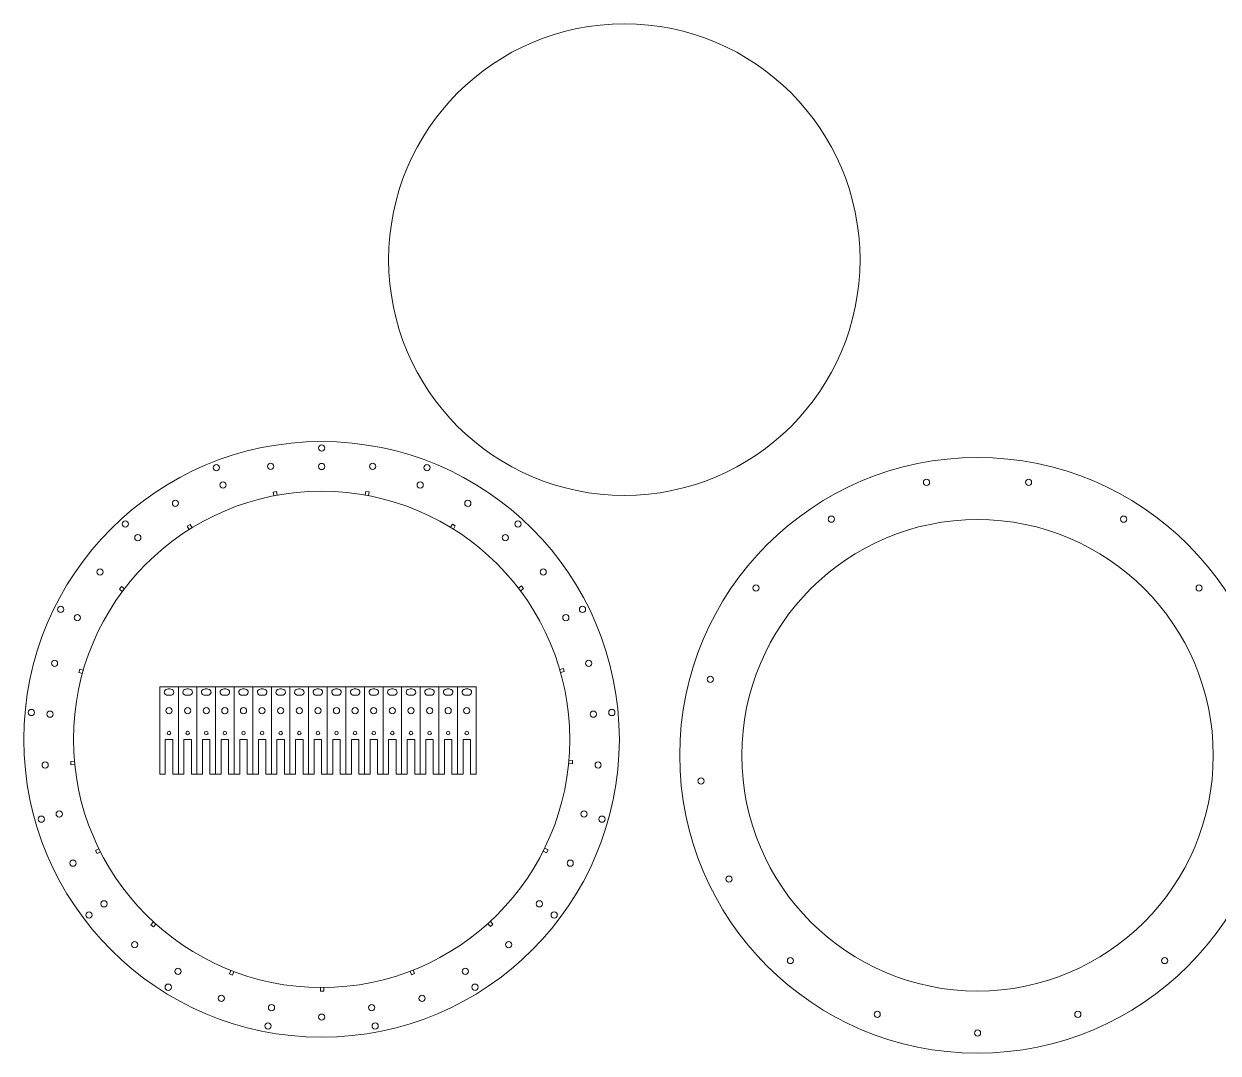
# Model space of a CAD drawing. Header units: inches. Extents: x -0.6 to 74.7, y 0.5 to 42.
# Drawn here: x -0.57 to 47.56, y 0.51 to 41.99 of the extents above; entities that cross this region are included whole.
import ezdxf

# ---------------------------------------------------------------- set-up
doc = ezdxf.new("R2010")
doc.units = ezdxf.units.IN
doc.header["$MEASUREMENT"] = 0
doc.layers.add('cut', color=6, linetype='Continuous', lineweight=0)

msp = doc.modelspace()

# ---------------------------------------------------------------- linework, layer by layer
at = {"layer": 'cut'}
for p, q in [((9.615, 23.143), (9.482, 23.118)), ((9.482, 23.118), (9.509, 22.971)), ((9.615, 23.143), (9.642, 22.995)), ((13.213, 23.149), (13.185, 23.002)), ((13.346, 23.124), (13.213, 23.149)), ((13.346, 23.124), (13.318, 22.977)), ((6.129, 21.813), (6.014, 21.742)), ((6.014, 21.742), (6.093, 21.614)), ((6.129, 21.813), (6.208, 21.685)), ((16.703, 21.83), (16.624, 21.703)), ((16.818, 21.759), (16.703, 21.83)), ((16.818, 21.759), (16.739, 21.631)), ((3.359, 19.313), (3.278, 19.205)), ((3.359, 19.313), (3.479, 19.222)), ((19.481, 19.34), (19.361, 19.249)), ((19.563, 19.232), (19.481, 19.34)), ((3.278, 19.205), (3.397, 19.115)), ((19.563, 19.232), (19.443, 19.141)), ((1.679, 15.981), (1.642, 15.852)), ((1.679, 15.981), (1.824, 15.94)), ((21.172, 16.013), (21.028, 15.972)), ((21.209, 15.884), (21.064, 15.843)), ((21.209, 15.884), (21.172, 16.013)), ((1.642, 15.852), (1.787, 15.81)), ((5.655, 15.27), (4.905, 15.27)), ((4.905, 15.27), (4.905, 11.754)), ((6.405, 15.27), (5.655, 15.27)), ((5.655, 11.754), (5.655, 15.27)), ((7.155, 15.27), (6.405, 15.27)), ((6.405, 11.754), (6.405, 15.27)), ((7.905, 15.27), (7.155, 15.27)), ((7.155, 11.754), (7.155, 15.27)), ((8.655, 15.27), (7.905, 15.27)), ((7.905, 11.754), (7.905, 15.27)), ((9.405, 15.27), (8.655, 15.27)), ((8.655, 11.754), (8.655, 15.27)), ((10.155, 15.27), (9.405, 15.27)), ((9.405, 11.754), (9.405, 15.27)), ((10.905, 15.27), (10.155, 15.27)), ((10.155, 11.754), (10.155, 15.27)), ((11.655, 15.27), (10.905, 15.27)), ((10.905, 11.754), (10.905, 15.27)), ((12.405, 15.27), (11.655, 15.27)), ((11.655, 11.754), (11.655, 15.27)), ((13.155, 15.27), (12.405, 15.27)), ((12.405, 11.754), (12.405, 15.27)), ((13.905, 15.27), (13.155, 15.27)), ((13.155, 11.754), (13.155, 15.27)), ((14.655, 15.27), (13.905, 15.27)), ((13.905, 11.754), (13.905, 15.27)), ((15.405, 15.27), (14.655, 15.27)), ((14.655, 11.754), (14.655, 15.27)), ((16.155, 15.27), (15.405, 15.27)), ((15.405, 11.754), (15.405, 15.27)), ((16.905, 15.27), (16.155, 15.27)), ((16.155, 11.754), (16.155, 15.27)), ((17.655, 15.27), (16.905, 15.27)), ((16.905, 11.754), (16.905, 15.27)), ((17.655, 11.754), (17.655, 15.27)), ((5.13, 11.754), (5.13, 13.154)), ((5.43, 13.154), (5.13, 13.154)), ((5.43, 11.754), (5.43, 13.154)), ((5.88, 11.754), (5.88, 13.154)), ((6.18, 13.154), (5.88, 13.154)), ((6.18, 11.754), (6.18, 13.154)), ((6.63, 11.754), (6.63, 13.154)), ((6.93, 13.154), (6.63, 13.154)), ((6.93, 11.754), (6.93, 13.154)), ((7.38, 11.754), (7.38, 13.154)), ((7.68, 13.154), (7.38, 13.154)), ((7.68, 11.754), (7.68, 13.154)), ((8.13, 11.754), (8.13, 13.154)), ((8.43, 13.154), (8.13, 13.154)), ((8.43, 11.754), (8.43, 13.154)), ((8.88, 11.754), (8.88, 13.154)), ((9.18, 13.154), (8.88, 13.154)), ((9.18, 11.754), (9.18, 13.154)), ((9.63, 11.754), (9.63, 13.154)), ((9.93, 13.154), (9.63, 13.154)), ((9.93, 11.754), (9.93, 13.154)), ((10.38, 11.754), (10.38, 13.154)), ((10.68, 13.154), (10.38, 13.154)), ((10.68, 11.754), (10.68, 13.154)), ((11.13, 11.754), (11.13, 13.154)), ((11.43, 13.154), (11.13, 13.154)), ((11.43, 11.754), (11.43, 13.154)), ((11.88, 11.754), (11.88, 13.154)), ((12.18, 13.154), (11.88, 13.154)), ((12.18, 11.754), (12.18, 13.154)), ((12.63, 11.754), (12.63, 13.154)), ((12.93, 13.154), (12.63, 13.154)), ((12.93, 11.754), (12.93, 13.154)), ((13.38, 11.754), (13.38, 13.154)), ((13.68, 13.154), (13.38, 13.154)), ((13.68, 11.754), (13.68, 13.154)), ((14.13, 11.754), (14.13, 13.154)), ((14.43, 13.154), (14.13, 13.154)), ((14.43, 11.754), (14.43, 13.154)), ((14.88, 11.754), (14.88, 13.154)), ((15.18, 13.154), (14.88, 13.154)), ((15.18, 11.754), (15.18, 13.154)), ((15.63, 11.754), (15.63, 13.154)), ((15.93, 13.154), (15.63, 13.154)), ((15.93, 11.754), (15.93, 13.154)), ((16.38, 11.754), (16.38, 13.154)), ((16.68, 13.154), (16.38, 13.154)), ((16.68, 11.754), (16.68, 13.154)), ((17.13, 11.754), (17.13, 13.154)), ((17.43, 13.154), (17.13, 13.154)), ((17.43, 11.754), (17.43, 13.154)), ((1.316, 12.268), (1.466, 12.282)), ((1.316, 12.268), (1.329, 12.134)), ((1.329, 12.134), (1.478, 12.147)), ((21.535, 12.167), (21.385, 12.181)), ((21.547, 12.301), (21.398, 12.315)), ((21.535, 12.167), (21.547, 12.301)), ((4.905, 11.754), (5.13, 11.754)), ((5.655, 11.754), (5.43, 11.754)), ((5.655, 11.754), (5.88, 11.754)), ((6.405, 11.754), (6.18, 11.754)), ((6.405, 11.754), (6.63, 11.754)), ((7.155, 11.754), (6.93, 11.754)), ((7.155, 11.754), (7.38, 11.754)), ((7.905, 11.754), (7.68, 11.754)), ((7.905, 11.754), (8.13, 11.754)), ((8.655, 11.754), (8.43, 11.754)), ((8.655, 11.754), (8.88, 11.754)), ((9.405, 11.754), (9.18, 11.754)), ((9.405, 11.754), (9.63, 11.754)), ((10.155, 11.754), (9.93, 11.754)), ((10.155, 11.754), (10.38, 11.754)), ((10.905, 11.754), (10.68, 11.754)), ((10.905, 11.754), (11.13, 11.754)), ((11.655, 11.754), (11.43, 11.754)), ((11.655, 11.754), (11.88, 11.754)), ((12.405, 11.754), (12.18, 11.754)), ((12.405, 11.754), (12.63, 11.754)), ((13.155, 11.754), (12.93, 11.754)), ((13.155, 11.754), (13.38, 11.754)), ((13.905, 11.754), (13.68, 11.754)), ((13.905, 11.754), (14.13, 11.754)), ((14.655, 11.754), (14.43, 11.754)), ((14.655, 11.754), (14.88, 11.754)), ((15.405, 11.754), (15.18, 11.754)), ((15.405, 11.754), (15.63, 11.754)), ((16.155, 11.754), (15.93, 11.754)), ((16.155, 11.754), (16.38, 11.754)), ((16.905, 11.754), (16.68, 11.754)), ((16.905, 11.754), (17.13, 11.754)), ((17.655, 11.754), (17.43, 11.754)), ((2.319, 8.674), (2.454, 8.741)), ((2.319, 8.674), (2.38, 8.553)), ((20.556, 8.704), (20.421, 8.771)), ((20.496, 8.583), (20.556, 8.704)), ((2.38, 8.553), (2.514, 8.62)), ((20.496, 8.583), (20.361, 8.65)), ((4.553, 5.686), (4.654, 5.797)), ((18.332, 5.708), (18.231, 5.819)), ((4.553, 5.686), (4.653, 5.595)), ((4.653, 5.595), (4.754, 5.706)), ((18.232, 5.617), (18.131, 5.728)), ((18.232, 5.617), (18.332, 5.708)), ((15.176, 3.718), (15.122, 3.858)), ((7.715, 3.706), (7.77, 3.846)), ((7.715, 3.706), (7.841, 3.657)), ((7.841, 3.657), (7.896, 3.797)), ((15.05, 3.669), (14.996, 3.809)), ((15.05, 3.669), (15.176, 3.718)), ((11.379, 3.002), (11.379, 3.152)), ((11.379, 3.002), (11.514, 3.002)), ((11.514, 3.002), (11.514, 3.152))]:
    msp.add_line(p, q, dxfattribs=at)
for centre, radius in [((23.63, 32.486), 9.5), ((11.43, 13.154), 12), ((11.43, 24.9), 0.126), ((7.187, 24.107), 0.126), ((9.374, 24.155), 0.125), ((11.43, 24.15), 0.126), ((13.487, 24.155), 0.125), ((15.673, 24.107), 0.126), ((37.865, 12.512), 12), ((35.808, 23.513), 0.125), ((39.921, 23.513), 0.125), ((11.43, 13.154), 10), ((7.458, 23.407), 0.126), ((15.402, 23.407), 0.126), ((5.539, 22.669), 0.125), ((17.322, 22.669), 0.125), ((31.973, 22.028), 0.125), ((43.756, 22.028), 0.125), ((3.517, 21.834), 0.126), ((19.343, 21.834), 0.126), ((37.865, 12.512), 9.5), ((4.023, 21.28), 0.126), ((18.838, 21.28), 0.126), ((2.499, 19.898), 0.125), ((20.361, 19.898), 0.125), ((28.934, 19.257), 0.125), ((46.795, 19.257), 0.125), ((0.916, 18.39), 0.126), ((21.944, 18.39), 0.126), ((1.587, 18.055), 0.126), ((21.273, 18.055), 0.126), ((0.666, 16.217), 0.125), ((22.194, 16.217), 0.125), ((27.1, 15.575), 0.125), ((-0.265, 14.238), 0.126), ((0.482, 14.169), 0.126), ((5.28, 14.311), 0.126), ((6.03, 14.311), 0.126), ((6.78, 14.311), 0.126), ((7.53, 14.311), 0.126), ((8.28, 14.311), 0.126), ((9.03, 14.311), 0.126), ((9.78, 14.311), 0.126), ((10.53, 14.311), 0.126), ((11.28, 14.311), 0.126), ((12.03, 14.311), 0.126), ((12.78, 14.311), 0.126), ((13.53, 14.311), 0.126), ((14.28, 14.311), 0.126), ((15.03, 14.311), 0.126), ((15.78, 14.311), 0.126), ((16.53, 14.311), 0.126), ((17.28, 14.311), 0.126), ((22.379, 14.169), 0.126), ((23.126, 14.238), 0.126), ((5.28, 13.411), 0.0725), ((6.03, 13.411), 0.0725), ((6.78, 13.411), 0.0725), ((7.53, 13.411), 0.0725), ((8.28, 13.411), 0.0725), ((9.03, 13.411), 0.0725), ((9.78, 13.411), 0.0725), ((10.53, 13.411), 0.0725), ((11.28, 13.411), 0.0725), ((12.03, 13.411), 0.0725), ((12.78, 13.411), 0.0725), ((13.53, 13.411), 0.0725), ((14.28, 13.411), 0.0725), ((15.03, 13.411), 0.0725), ((15.78, 13.411), 0.0725), ((16.53, 13.411), 0.0725), ((17.28, 13.411), 0.0725), ((0.287, 12.122), 0.125), ((22.574, 12.122), 0.125), ((26.721, 11.48), 0.125), ((0.854, 10.145), 0.126), ((22.006, 10.145), 0.126), ((0.133, 9.94), 0.126), ((22.727, 9.94), 0.126), ((1.412, 8.166), 0.125), ((21.448, 8.166), 0.125), ((27.847, 7.524), 0.125), ((2.656, 6.528), 0.126), ((20.205, 6.528), 0.126), ((2.057, 6.076), 0.126), ((20.803, 6.076), 0.126), ((3.891, 4.884), 0.125), ((18.97, 4.884), 0.125), ((30.325, 4.242), 0.125), ((45.404, 4.242), 0.125), ((5.642, 3.806), 0.126), ((17.219, 3.806), 0.126), ((5.247, 3.168), 0.126), ((17.613, 3.168), 0.126), ((7.387, 2.719), 0.125), ((9.41, 2.346), 0.126), ((13.451, 2.346), 0.126), ((15.473, 2.719), 0.125), ((11.43, 1.963), 0.125), ((33.822, 2.077), 0.125), ((41.907, 2.077), 0.125), ((9.272, 1.609), 0.126), ((13.588, 1.609), 0.126), ((37.865, 1.321), 0.125)]:
    msp.add_circle(centre, radius, dxfattribs=at)
for centre, radius, start, end in [((5.215, 15.058), 0.126, 95, 275), ((5.28, 14.311), 0.876, 85, 95), ((5.28, 14.311), 0.624, 85, 95), ((5.346, 15.058), 0.126, 265, 85), ((5.965, 15.058), 0.126, 95, 275), ((6.03, 14.311), 0.876, 85, 95), ((6.03, 14.311), 0.624, 85, 95), ((6.096, 15.058), 0.126, 265, 85), ((6.715, 15.058), 0.126, 95, 275), ((6.78, 14.311), 0.876, 85, 95), ((6.78, 14.311), 0.624, 85, 95), ((6.846, 15.058), 0.126, 265, 85), ((7.465, 15.058), 0.126, 95, 275), ((7.53, 14.311), 0.876, 85, 95), ((7.53, 14.311), 0.624, 85, 95), ((7.596, 15.058), 0.126, 265, 85), ((8.215, 15.058), 0.126, 95, 275), ((8.28, 14.311), 0.876, 85, 95), ((8.28, 14.311), 0.624, 85, 95), ((8.346, 15.058), 0.126, 265, 85), ((8.965, 15.058), 0.126, 95, 275), ((9.03, 14.311), 0.876, 85, 95), ((9.03, 14.311), 0.624, 85, 95), ((9.096, 15.058), 0.126, 265, 85), ((9.715, 15.058), 0.126, 95, 275), ((9.78, 14.311), 0.876, 85, 95), ((9.78, 14.311), 0.624, 85, 95), ((9.846, 15.058), 0.126, 265, 85), ((10.465, 15.058), 0.126, 95, 275), ((10.53, 14.311), 0.876, 85, 95), ((10.53, 14.311), 0.624, 85, 95), ((10.596, 15.058), 0.126, 265, 85), ((11.215, 15.058), 0.126, 95, 275), ((11.28, 14.311), 0.876, 85, 95), ((11.28, 14.311), 0.624, 85, 95), ((11.346, 15.058), 0.126, 265, 85), ((11.965, 15.058), 0.126, 95, 275), ((12.03, 14.311), 0.876, 85, 95), ((12.03, 14.311), 0.624, 85, 95), ((12.096, 15.058), 0.126, 265, 85), ((12.715, 15.058), 0.126, 95, 275), ((12.78, 14.311), 0.876, 85, 95), ((12.78, 14.311), 0.624, 85, 95), ((12.846, 15.058), 0.126, 265, 85), ((13.465, 15.058), 0.126, 95, 275), ((13.53, 14.311), 0.876, 85, 95), ((13.53, 14.311), 0.624, 85, 95), ((13.596, 15.058), 0.126, 265, 85), ((14.215, 15.058), 0.126, 95, 275), ((14.28, 14.311), 0.876, 85, 95), ((14.28, 14.311), 0.624, 85, 95), ((14.346, 15.058), 0.126, 265, 85), ((14.965, 15.058), 0.126, 95, 275), ((15.03, 14.311), 0.876, 85, 95), ((15.03, 14.311), 0.624, 85, 95), ((15.096, 15.058), 0.126, 265, 85), ((15.715, 15.058), 0.126, 95, 275), ((15.78, 14.311), 0.876, 85, 95), ((15.78, 14.311), 0.624, 85, 95), ((15.846, 15.058), 0.126, 265, 85), ((16.465, 15.058), 0.126, 95, 275), ((16.53, 14.311), 0.876, 85, 95), ((16.53, 14.311), 0.624, 85, 95), ((16.596, 15.058), 0.126, 265, 85), ((17.215, 15.058), 0.126, 95, 275), ((17.28, 14.311), 0.876, 85, 95), ((17.28, 14.311), 0.624, 85, 95), ((17.346, 15.058), 0.126, 265, 85)]:
    msp.add_arc(centre, radius, start, end, dxfattribs=at)

doc.saveas('drawing.dxf')
